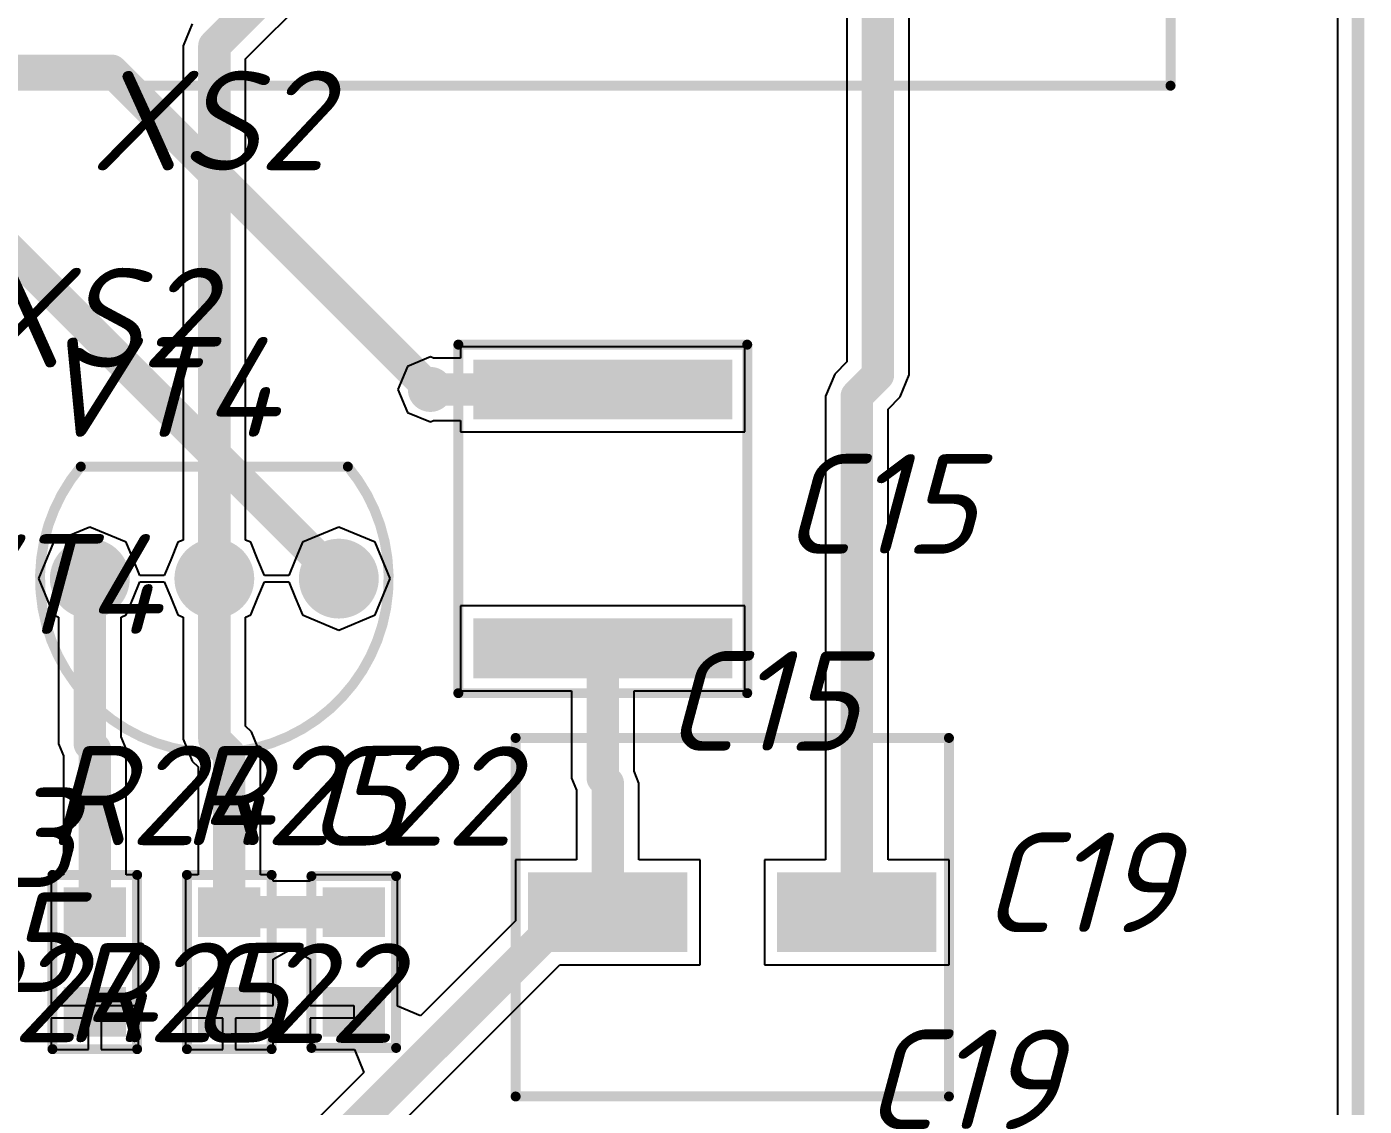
# Model space of a CAD drawing. Header units: millimetres. Extents: x -963 to 6553, y -1367 to 496.
# Drawn here: x -80.93 to -54.07, y 218.7 to 240.38 of the extents above; entities that cross this region are included whole.
import ezdxf

# ---------------------------------------------------------------- set-up
doc = ezdxf.new("R2010")
doc.units = ezdxf.units.MM
doc.header["$LTSCALE"] = 0.5
doc.layers.get('0').update_dxf_attribs({"lineweight": 60})
for name, color, linetype in [('BottomLayer', 5, 'Continuous'), ('MultiLayer', 9, 'Continuous'), ('TopLayer', 1, 'Continuous'), ('TopOverlay', 2, 'Continuous'), ('TopPaste', 8, 'Continuous'), ('ViaHoleLayer', 16, 'Continuous')]:
    doc.layers.add(name, color=color, linetype=linetype)
doc.layers.add('BottomSolder', color=6, linetype='Continuous', plot=False)
doc.styles.get("Standard").update_dxf_attribs({"font": 'isocpeui.ttf', "width": 0.9})

# ---------------------------------------------------------------- blocks, each defined once
blk = doc.blocks.new('VT_TO92_1')
at = {"layer": 'BottomLayer', "const_width": 0.6999985999999999}
for points in [[(-2.85001208, 3.81e-05, 1), (-2.15001348, 3.81e-05, 1)], [(-0.34999168, 3.81e-05, 1), (0.35000692, 3.81e-05, 1)], [(2.14997792, 3.81e-05, 1), (2.84997652, 3.81e-05, 1)]]:
    blk.add_lwpolyline(points, format="xyb", close=True, dxfattribs=at)
at = {"layer": 'BottomSolder', "const_width": 0.8015985999999999}
for points in [[(-2.90081208, 3.81e-05, 1), (-2.09921348, 3.81e-05, 1)], [(-0.40079168, 3.81e-05, 1), (0.40080692, 3.81e-05, 1)], [(2.09917792, 3.81e-05, 1), (2.90077652, 3.81e-05, 1)]]:
    blk.add_lwpolyline(points, format="xyb", close=True, dxfattribs=at)
at = {"layer": 'MultiLayer', "const_width": 0.6999985999999999}
for points in [[(-2.85001208, 3.81e-05, 1), (-2.15001348, 3.81e-05, 1)], [(-0.34999168, 3.81e-05, 1), (0.35000692, 3.81e-05, 1)], [(2.14997792, 3.81e-05, 1), (2.84997652, 3.81e-05, 1)]]:
    blk.add_lwpolyline(points, format="xyb", close=True, dxfattribs=at)
at = {"layer": 'TopLayer', "const_width": 0.6999985999999999}
for points in [[(-2.85001208, 3.81e-05, 1), (-2.15001348, 3.81e-05, 1)], [(-0.34999168, 3.81e-05, 1), (0.35000692, 3.81e-05, 1)], [(2.14997792, 3.81e-05, 1), (2.84997652, 3.81e-05, 1)]]:
    blk.add_lwpolyline(points, format="xyb", close=True, dxfattribs=at)
at = {"layer": 'TopOverlay', "const_width": 0.1999996}
blk.add_lwpolyline([(-2.68115542, -2.24975674, -2.144506920509559), (2.68115542, -2.24975674)], format="xyb", dxfattribs=at)
blk.add_lwpolyline([(2.68113002, -2.2497415), (-2.68116558, -2.2497415)], dxfattribs=at)
at = {"layer": 'TopOverlay', "const_width": 0.0999998}
for points in [[(-2.73116548, -2.2497415, 1), (-2.63116568, -2.2497415, 1)], [(-2.73115532, -2.24975674, 1), (-2.63115552, -2.24975674, 1)], [(2.63113012, -2.2497415, 1), (2.73112992, -2.2497415, 1)], [(2.63115552, -2.24975674, 1), (2.73115532, -2.24975674, 1)]]:
    blk.add_lwpolyline(points, format="xyb", close=True, dxfattribs=at)
blk = doc.blocks.new('C2220_16')
at = {"layer": 'TopLayer'}
for points in [[(-3.20003424, -2.60002782), (-2.00003664, -2.60002782), (-3.20003424, 2.59997194), (-2.00003664, 2.59997194)], [(2.00000616, -2.60002782), (3.20000376, -2.60002782), (2.00000616, 2.59997194), (3.20000376, 2.59997194)]]:
    blk.add_solid(points, dxfattribs=at)
at = {"layer": 'TopOverlay', "const_width": 0.1999996}
for points in [[(-3.50000824, 2.89999166), (3.49997776, 2.89999166)], [(-3.50000824, 2.89999166), (-3.50000824, -2.89999674)], [(3.49997776, 2.89999166), (3.49997776, -2.89999674)], [(-3.50000824, -2.89999674), (3.49997776, -2.89999674)]]:
    blk.add_lwpolyline(points, dxfattribs=at)
at = {"layer": 'TopOverlay', "const_width": 0.0999998}
for points in [[(-3.55000814, 2.89999166, 1), (-3.45000834, 2.89999166, 1)], [(-3.55000814, 2.89999166, 1), (-3.45000834, 2.89999166, 1)], [(3.44997786, 2.89999166, 1), (3.54997766, 2.89999166, 1)], [(3.44997786, 2.89999166, 1), (3.54997766, 2.89999166, 1)], [(-3.55000814, -2.89999674, 1), (-3.45000834, -2.89999674, 1)], [(-3.55000814, -2.89999674, 1), (-3.45000834, -2.89999674, 1)], [(3.44997786, -2.89999674, 1), (3.54997766, -2.89999674, 1)], [(3.44997786, -2.89999674, 1), (3.54997766, -2.89999674, 1)]]:
    blk.add_lwpolyline(points, format="xyb", close=True, dxfattribs=at)
at = {"layer": 'TopPaste'}
for points in [[(-3.20003424, -2.60002782), (-2.00003664, -2.60002782), (-3.20003424, 2.59997194), (-2.00003664, 2.59997194)], [(2.00000616, -2.60002782), (3.20000376, -2.60002782), (2.00000616, 2.59997194), (3.20000376, 2.59997194)]]:
    blk.add_solid(points, dxfattribs=at)
blk = doc.blocks.new('C_P______220___63B___20')
at = {"layer": 'TopLayer'}
for points in [[(-0.8999982, -0.79999586), (-0.8999982, 0.80000094), (-4.09999688, -0.79999586), (-4.09999688, 0.80000094)], [(4.0999918, -0.79999586), (4.0999918, 0.80000094), (0.89999312, -0.79999586), (0.89999312, 0.80000094)]]:
    blk.add_solid(points, dxfattribs=at)
at = {"layer": 'TopOverlay', "const_width": 0.1999996}
for points in [[(-4.34998114, -3.70001546), (-4.34998114, 3.49997014)], [(-4.34998114, 3.49997014), (4.35002686, 3.49997014)], [(4.35002686, -3.70001546), (4.35002686, 3.49997014)], [(-4.34998114, -3.70001546), (4.35002686, -3.70001546)]]:
    blk.add_lwpolyline(points, dxfattribs=at)
at = {"layer": 'TopOverlay', "const_width": 0.0999998}
for points in [[(-4.39998104, 3.49997014, 1), (-4.29998124, 3.49997014, 1)], [(-4.39998104, 3.49997014, 1), (-4.29998124, 3.49997014, 1)], [(4.300026959999999, 3.49997014, 1), (4.400026759999999, 3.49997014, 1)], [(4.300026959999999, 3.49997014, 1), (4.400026759999999, 3.49997014, 1)], [(-4.39998104, -3.70001546, 1), (-4.29998124, -3.70001546, 1)], [(-4.39998104, -3.70001546, 1), (-4.29998124, -3.70001546, 1)], [(4.300026959999999, -3.70001546, 1), (4.400026759999999, -3.70001546, 1)], [(4.300026959999999, -3.70001546, 1), (4.400026759999999, -3.70001546, 1)]]:
    blk.add_lwpolyline(points, format="xyb", close=True, dxfattribs=at)
at = {"layer": 'TopPaste'}
for points in [[(-0.8999982, -0.79999586), (-0.8999982, 0.80000094), (-4.09999688, -0.79999586), (-4.09999688, 0.80000094)], [(4.0999918, -0.79999586), (4.0999918, 0.80000094), (0.89999312, -0.79999586), (0.89999312, 0.80000094)]]:
    blk.add_solid(points, dxfattribs=at)
blk = doc.blocks.new('C0805_23')
at = {"layer": 'TopLayer'}
for points in [[(-1.50004272, -0.62498986), (-0.50004472, -0.62498986), (-1.50004272, 0.62501018), (-0.50004472, 0.62501018)], [(0.50000408, -0.62498986), (1.50000208, -0.62498986), (0.50000408, 0.62501018), (1.50000208, 0.62501018)]]:
    blk.add_solid(points, dxfattribs=at)
at = {"layer": 'TopOverlay', "const_width": 0.1999996}
for points in [[(-1.72501052, 0.84999576), (-1.72501052, -0.8500262399999999)], [(-1.72501052, 0.84999576), (1.72496988, 0.84999576)], [(1.72496988, 0.84999576), (1.72496988, -0.8500262399999999)], [(-1.72501052, -0.8500262399999999), (1.72496988, -0.8500262399999999)]]:
    blk.add_lwpolyline(points, dxfattribs=at)
at = {"layer": 'TopOverlay', "const_width": 0.0999998}
for points in [[(-1.77501042, 0.84999576, 1), (-1.67501062, 0.84999576, 1)], [(-1.77501042, 0.84999576, 1), (-1.67501062, 0.84999576, 1)], [(1.67496998, 0.84999576, 1), (1.77496978, 0.84999576, 1)], [(1.67496998, 0.84999576, 1), (1.77496978, 0.84999576, 1)], [(-1.77501042, -0.8500262399999999, 1), (-1.67501062, -0.8500262399999999, 1)], [(-1.77501042, -0.8500262399999999, 1), (-1.67501062, -0.8500262399999999, 1)], [(1.67496998, -0.8500262399999999, 1), (1.77496978, -0.8500262399999999, 1)], [(1.67496998, -0.8500262399999999, 1), (1.77496978, -0.8500262399999999, 1)]]:
    blk.add_lwpolyline(points, format="xyb", close=True, dxfattribs=at)
at = {"layer": 'TopPaste'}
for points in [[(-1.50004272, -0.62498986), (-0.50004472, -0.62498986), (-1.50004272, 0.62501018), (-0.50004472, 0.62501018)], [(0.50000408, -0.62498986), (1.50000208, -0.62498986), (0.50000408, 0.62501018), (1.50000208, 0.62501018)]]:
    blk.add_solid(points, dxfattribs=at)
blk = doc.blocks.new('R0805_47')
at = {"layer": 'TopLayer'}
for points in [[(-1.49999446, -0.62500002), (-0.49999646, -0.62500002), (-1.49999446, 0.62500002), (-0.49999646, 0.62500002)], [(0.50000154, -0.62500002), (1.49999954, -0.62500002), (0.50000154, 0.62500002), (1.49999954, 0.62500002)]]:
    blk.add_solid(points, dxfattribs=at)
at = {"layer": 'TopOverlay', "const_width": 0.1999996}
for points in [[(-1.75000666, 0.8499856), (1.74996094, 0.8499856)], [(-1.75000666, 0.8499856), (-1.75000666, -0.8499856)], [(1.74996094, 0.8499856), (1.74996094, -0.8499856)], [(-1.75000666, -0.8499856), (1.74996094, -0.8499856)]]:
    blk.add_lwpolyline(points, dxfattribs=at)
at = {"layer": 'TopOverlay', "const_width": 0.0999998}
for points in [[(-1.80000656, 0.8499856, 1), (-1.70000676, 0.8499856, 1)], [(-1.80000656, 0.8499856, 1), (-1.70000676, 0.8499856, 1)], [(1.69996104, 0.8499856, 1), (1.79996084, 0.8499856, 1)], [(1.69996104, 0.8499856, 1), (1.79996084, 0.8499856, 1)], [(-1.80000656, -0.8499856, 1), (-1.70000676, -0.8499856, 1)], [(-1.80000656, -0.8499856, 1), (-1.70000676, -0.8499856, 1)], [(1.69996104, -0.8499856, 1), (1.79996084, -0.8499856, 1)], [(1.69996104, -0.8499856, 1), (1.79996084, -0.8499856, 1)]]:
    blk.add_lwpolyline(points, format="xyb", close=True, dxfattribs=at)
at = {"layer": 'TopPaste'}
for points in [[(-1.49999446, -0.62500002), (-0.49999646, -0.62500002), (-1.49999446, 0.62500002), (-0.49999646, 0.62500002)], [(0.50000154, -0.62500002), (1.49999954, -0.62500002), (0.50000154, 0.62500002), (1.49999954, 0.62500002)]]:
    blk.add_solid(points, dxfattribs=at)
blk = doc.blocks.new('R0805_48')
at = {"layer": 'TopLayer'}
for points in [[(-1.50004272, -0.62502034), (-0.50004472, -0.62502034), (-1.50004272, 0.6249796999999999), (-0.50004472, 0.6249796999999999)], [(0.50000408, -0.62502034), (1.50000208, -0.62502034), (0.50000408, 0.6249796999999999), (1.50000208, 0.6249796999999999)]]:
    blk.add_solid(points, dxfattribs=at)
at = {"layer": 'TopOverlay', "const_width": 0.1999996}
for points in [[(-1.75000412, 0.85001608), (1.74996348, 0.85001608)], [(-1.75000412, 0.85001608), (-1.75000412, -0.85000592)], [(1.74996348, 0.85001608), (1.74996348, -0.85000592)], [(-1.75000412, -0.85000592), (1.74996348, -0.85000592)]]:
    blk.add_lwpolyline(points, dxfattribs=at)
at = {"layer": 'TopOverlay', "const_width": 0.0999998}
for points in [[(-1.80000402, 0.85001608, 1), (-1.70000422, 0.85001608, 1)], [(-1.80000402, 0.85001608, 1), (-1.70000422, 0.85001608, 1)], [(1.69996358, 0.85001608, 1), (1.79996338, 0.85001608, 1)], [(1.69996358, 0.85001608, 1), (1.79996338, 0.85001608, 1)], [(-1.80000402, -0.85000592, 1), (-1.70000422, -0.85000592, 1)], [(-1.80000402, -0.85000592, 1), (-1.70000422, -0.85000592, 1)], [(1.69996358, -0.85000592, 1), (1.79996338, -0.85000592, 1)], [(1.69996358, -0.85000592, 1), (1.79996338, -0.85000592, 1)]]:
    blk.add_lwpolyline(points, format="xyb", close=True, dxfattribs=at)
at = {"layer": 'TopPaste'}
for points in [[(-1.50004272, -0.62502034), (-0.50004472, -0.62502034), (-1.50004272, 0.6249796999999999), (-0.50004472, 0.6249796999999999)], [(0.50000408, -0.62502034), (1.50000208, -0.62502034), (0.50000408, 0.6249796999999999), (1.50000208, 0.6249796999999999)]]:
    blk.add_solid(points, dxfattribs=at)
blk = doc.blocks.new('C_________66')
at = {"layer": 'TopOverlay', "const_width": 0.1999996}
for points in [[(15.39998444, 9.1999816), (-15.40000476, 9.1999816)], [(-15.40000476, 9.1999816), (-15.40000476, -9.1999816)]]:
    blk.add_lwpolyline(points, dxfattribs=at)
at = {"layer": 'TopOverlay', "const_width": 0.0999998}
blk.add_lwpolyline([(-15.45000466, 9.1999816, 1), (-15.35000486, 9.1999816, 1)], format="xyb", close=True, dxfattribs=at)
blk.add_lwpolyline([(-15.45000466, 9.1999816, 1), (-15.35000486, 9.1999816, 1)], format="xyb", close=True, dxfattribs=at)

msp = doc.modelspace()

# ---------------------------------------------------------------- linework, layer by layer
at = {"layer": 'BottomLayer', "const_width": 0.6500012399999999}
for points in [[(-90.76338198068171, 239.4935448562384), (-79.22577742068171, 239.4935448562384)], [(-79.22577742068171, 239.4935448562384), (-72.82578260068172, 233.0935500362384)], [(-82.8634079406817, 237.4935437762384), (-74.6633710006817, 229.2935068362384)]]:
    msp.add_lwpolyline(points, dxfattribs=at)
at = {"layer": 'BottomLayer'}
for points, const_width in [([(-79.38827646068171, 239.4935448562384, 1), (-79.06327838068171, 239.4935448562384, 1)], 0.32500062), ([(-79.38827646068171, 239.4935448562384, 1), (-79.06327838068171, 239.4935448562384, 1)], 0.32500062), ([(-73.00078352068172, 233.0935500362384, 1), (-72.65078168068172, 233.0935500362384, 1)], 0.3499993), ([(-72.98828164068172, 233.0935500362384, 1), (-72.66328356068172, 233.0935500362384, 1)], 0.32500062), ([(-74.8258700406817, 229.2935068362384, 1), (-74.5008719606817, 229.2935068362384, 1)], 0.32500062)]:
    msp.add_lwpolyline(points, format="xyb", close=True, dxfattribs=dict(at, const_width=const_width))
at = {"layer": 'BottomSolder', "const_width": 0.4515993}
msp.add_lwpolyline([(-73.0515835206817, 233.0935500362384, 1), (-72.59998168068171, 233.0935500362384, 1)], format="xyb", close=True, dxfattribs=at)
at = {"layer": 'MultiLayer', "const_width": 0.254}
msp.add_lwpolyline([(-54.2009836806817, 137.3935483962384), (-54.2009836806817, 267.3935474762384)], dxfattribs=at)
at = {"layer": 'MultiLayer', "const_width": 0.3499993}
msp.add_lwpolyline([(-73.00078352068172, 233.0935500362384, 1), (-72.65078168068172, 233.0935500362384, 1)], format="xyb", close=True, dxfattribs=at)
at = {"layer": 'TopLayer'}
for p, q in [((-54.61337554068172, 266.9811556162384), (-54.61337554068172, 137.8059402562384)), ((-76.5366845006817, 239.7339202962384), (-73.88775406068171, 242.3828507362384)), ((-64.4650551006817, 242.4252255562384), (-64.4650551006817, 233.6445801762384)), ((-63.21164130068172, 233.3849896362384), (-63.21164130068172, 242.4252255562384)), ((-77.6065401206817, 240.4366595562384), (-77.7900983006817, 239.9935108362384)), ((-77.7900983006817, 239.9935108362384), (-77.7900983006817, 230.0665177362384)), ((-76.5366845006817, 230.0665177362384), (-76.5366845006817, 239.7339202962384)), ((-66.50935632068172, 233.9475488362384), (-72.2173560806817, 233.9475488362384)), ((-72.2173560806817, 233.9475488362384), (-72.2173560806817, 233.7202569362384)), ((-66.50935632068172, 232.2395512362384), (-66.50935632068172, 233.9475488362384)), ((-72.82578260068172, 233.7473130162384), (-73.28806260068171, 233.5558300362384)), ((-72.7604639606817, 233.7202569362384), (-72.82578260068172, 233.7473130162384)), ((-72.2173560806817, 233.7202569362384), (-72.7604639606817, 233.7202569362384)), ((-73.28806260068171, 233.5558300362384), (-73.4795455806817, 233.0935500362384)), ((-64.7065405206817, 233.4030947562384), (-64.8900987006817, 232.9599460362384)), ((-64.4650551006817, 233.6445801762384), (-64.7065405206817, 233.4030947562384)), ((-63.3951994806817, 232.9418409162384), (-63.21164130068172, 233.3849896362384)), ((-73.4795455806817, 233.0935500362384), (-73.28806260068171, 232.6312700362384)), ((-64.8900987006817, 232.9599460362384), (-64.8900987006817, 223.6475440362384)), ((-63.6366849006817, 232.7003554962384), (-63.3951994806817, 232.9418409162384)), ((-73.28806260068171, 232.6312700362384), (-72.82578260068172, 232.4397870562384)), ((-63.6366849006817, 223.6475440362384), (-63.6366849006817, 232.7003554962384)), ((-72.82578260068172, 232.4397870562384), (-72.7604639606817, 232.4668431362384)), ((-72.7604639606817, 232.4668431362384), (-72.2173560806817, 232.4668431362384)), ((-72.2173560806817, 232.4668431362384), (-72.2173560806817, 232.2395512362384)), ((-72.2173560806817, 232.2395512362384), (-66.50935632068172, 232.2395512362384)), ((-79.6633610006817, 230.3261082762384), (-80.39351956068171, 230.0236653962384)), ((-78.9332024406817, 230.0236653962384), (-79.6633610006817, 230.3261082762384)), ((-74.6633710006817, 230.3261082762384), (-75.39352956068171, 230.0236653962384)), ((-73.9332124406817, 230.0236653962384), (-74.6633710006817, 230.3261082762384)), ((-80.39351956068171, 230.0236653962384), (-80.69596244068171, 229.2935068362384)), ((-78.7883208406817, 229.6738946962384), (-78.9332024406817, 230.0236653962384)), ((-77.8935499606817, 230.0236653962384), (-78.03842902068172, 229.6738972362384)), ((-77.7900983006817, 230.0665177362384), (-77.8935499606817, 230.0236653962384)), ((-76.43323284068171, 230.0236653962384), (-76.5366845006817, 230.0665177362384)), ((-76.2883893406817, 229.6739810562384), (-76.43323284068171, 230.0236653962384)), ((-75.39352956068171, 230.0236653962384), (-75.53837306068172, 229.6739861362384)), ((-73.6307695606817, 229.2935068362384), (-73.9332124406817, 230.0236653962384)), ((-78.6579299406817, 229.3591124962384), (-78.7883208406817, 229.6738946962384)), ((-78.03842902068172, 229.6738972362384), (-78.1688224606817, 229.3591124962384)), ((-76.15790954068171, 229.3589880362384), (-76.2883893406817, 229.6739810562384)), ((-75.53837306068172, 229.6739861362384), (-75.66885286068171, 229.3589880362384)), ((-78.1688224606817, 229.3591124962384), (-78.6579299406817, 229.3591124962384)), ((-75.66885286068171, 229.3589880362384), (-76.15790954068171, 229.3589880362384)), ((-80.69596244068171, 229.2935068362384), (-80.39351956068171, 228.5633482762384)), ((-78.7883233806817, 228.9131164362384), (-78.6579299406817, 229.2279011762384)), ((-78.6579299406817, 229.2279011762384), (-78.1688224606817, 229.2279011762384)), ((-78.1688224606817, 229.2279011762384), (-78.03843156068172, 228.9131189762384)), ((-76.2883893406817, 228.9130275362384), (-76.15790954068171, 229.2280256362384)), ((-76.15790954068171, 229.2280256362384), (-75.66885286068171, 229.2280256362384)), ((-75.66885286068171, 229.2280256362384), (-75.53837306068172, 228.9130326162384)), ((-73.9332124406817, 228.5633482762384), (-73.6307695606817, 229.2935068362384)), ((-78.9332024406817, 228.5633482762384), (-78.7883233806817, 228.9131164362384)), ((-78.03843156068172, 228.9131189762384), (-77.8935499606817, 228.5633482762384)), ((-76.43323284068171, 228.5633482762384), (-76.2883893406817, 228.9130275362384)), ((-75.53837306068172, 228.9130326162384), (-75.39352956068171, 228.5633482762384)), ((-80.39351956068171, 228.5633482762384), (-80.29006790068172, 228.5204959362384)), ((-79.03665410068172, 228.5204959362384), (-78.9332024406817, 228.5633482762384)), ((-77.8935499606817, 228.5633482762384), (-77.7900983006817, 228.5204959362384)), ((-76.5366845006817, 228.5204959362384), (-76.43323284068171, 228.5633482762384)), ((-75.39352956068171, 228.5633482762384), (-74.6633710006817, 228.2609053962384)), ((-74.6633710006817, 228.2609053962384), (-73.9332124406817, 228.5633482762384)), ((-66.50935632068172, 228.7475084362384), (-72.2173560806817, 228.7475084362384)), ((-72.2173560806817, 228.7475084362384), (-72.2173560806817, 227.0395108362384)), ((-66.50935632068172, 227.0395108362384), (-66.50935632068172, 228.7475084362384)), ((-80.29006790068172, 228.5204959362384), (-80.29006790068172, 225.9733204362384)), ((-79.03665410068172, 226.1147044562384), (-79.03665410068172, 228.5204959362384)), ((-77.7900983006817, 228.5204959362384), (-77.7900983006817, 226.0717708362384)), ((-76.5366845006817, 226.3313613762384), (-76.5366845006817, 228.5204959362384)), ((-72.2173560806817, 227.0395108362384), (-69.99006310068171, 227.0395108362384)), ((-69.99006310068171, 227.0395108362384), (-69.99006310068171, 225.2875204362384)), ((-68.7366493006817, 225.4289044562384), (-68.7366493006817, 227.0395108362384)), ((-68.7366493006817, 227.0395108362384), (-66.50935632068172, 227.0395108362384)), ((-76.42021788068172, 226.2148947562384), (-76.5366845006817, 226.3313613762384)), ((-76.23665970068171, 225.7717460362384), (-76.42021788068172, 226.2148947562384)), ((-80.29006790068172, 225.9733204362384), (-80.19009350068171, 225.7319620162384)), ((-78.93667970068171, 225.8733460362384), (-79.03665410068172, 226.1147044562384)), ((-78.93667970068171, 223.3475446362384), (-78.93667970068171, 225.8733460362384)), ((-77.7900983006817, 226.0717708362384), (-77.6065401206817, 225.6286221162384)), ((-80.19009350068171, 225.7319620162384), (-80.19009350068171, 223.3475446362384)), ((-77.6065401206817, 225.6286221162384), (-77.49007350068172, 225.5121554962384)), ((-76.23665970068171, 223.3475446362384), (-76.23665970068171, 225.7717460362384)), ((-77.49007350068172, 225.5121554962384), (-77.49007350068172, 223.3475446362384)), ((-68.6366749006817, 225.1875460362384), (-68.7366493006817, 225.4289044562384)), ((-69.99006310068171, 225.2875204362384), (-69.8900887006817, 225.0461620162384)), ((-68.6366749006817, 223.6475440362384), (-68.6366749006817, 225.1875460362384)), ((-69.8900887006817, 225.0461620162384), (-69.8900887006817, 223.6475440362384)), ((-69.8900887006817, 223.6475440362384), (-71.11738114068172, 223.6475440362384)), ((-71.11738114068172, 223.6475440362384), (-71.11738114068172, 222.4196445362384)), ((-67.40938246068171, 223.6475440362384), (-68.6366749006817, 223.6475440362384)), ((-67.40938246068171, 221.5395472362384), (-67.40938246068171, 223.6475440362384)), ((-64.8900987006817, 223.6475440362384), (-66.11739114068172, 223.6475440362384)), ((-66.11739114068172, 223.6475440362384), (-66.11739114068172, 221.5395472362384)), ((-62.40939246068172, 223.6475440362384), (-63.6366849006817, 223.6475440362384)), ((-62.40939246068172, 221.5395472362384), (-62.40939246068172, 223.6475440362384)), ((-80.19009350068171, 223.3475446362384), (-80.4423866206817, 223.3475446362384)), ((-80.4423866206817, 223.3475446362384), (-80.4423866206817, 221.8475501762384)), ((-78.68438658068172, 223.3475446362384), (-78.93667970068171, 223.3475446362384)), ((-78.68438658068172, 221.8475501762384), (-78.68438658068172, 223.3475446362384)), ((-77.49007350068172, 223.3475446362384), (-77.74236662068171, 223.3475446362384)), ((-77.74236662068171, 223.3475446362384), (-77.74236662068171, 221.8474993762384)), ((-75.9843665806817, 223.3475446362384), (-76.23665970068171, 223.3475446362384)), ((-75.9843665806817, 223.2202525362384), (-75.9843665806817, 223.3475446362384)), ((-75.24239702068172, 223.2202525362384), (-75.9843665806817, 223.2202525362384)), ((-73.48439698068171, 223.3475446362384), (-75.24239702068172, 223.3475446362384)), ((-75.24239702068172, 223.3475446362384), (-75.24239702068172, 223.2202525362384)), ((-73.48439698068171, 221.8474993762384), (-73.48439698068171, 223.3475446362384)), ((-71.11738114068172, 222.4196445362384), (-73.02245734068171, 220.5145683362384)), ((-80.4423866206817, 221.8475501762384), (-80.4423891606817, 221.8395466362384)), ((-80.4423891606817, 221.8395466362384), (-80.4423891606817, 221.3475486362384)), ((-78.68438404068172, 221.8395466362384), (-78.68438658068172, 221.8475501762384)), ((-78.68438404068172, 221.3475486362384), (-78.68438404068172, 221.8395466362384)), ((-77.74236662068171, 221.8474993762384), (-77.7423691606817, 221.8395466362384)), ((-77.7423691606817, 221.8395466362384), (-77.7423691606817, 221.3474978362384)), ((-75.9843640406817, 221.6486478562384), (-75.61338180068171, 221.8613677762384)), ((-75.61338180068171, 221.8613677762384), (-75.24239956068172, 221.6486478562384)), ((-73.48439444068171, 221.8395466362384), (-73.48439698068171, 221.8474993762384)), ((-73.48439444068171, 221.3474978362384), (-73.48439444068171, 221.8395466362384)), ((-75.9843640406817, 221.3474978362384), (-75.9843640406817, 221.6486478562384)), ((-75.24239956068172, 221.6486478562384), (-75.24239956068172, 221.3474978362384)), ((-80.4423891606817, 221.3475486362384), (-80.4423866206817, 221.3395450962384)), ((-80.4423866206817, 221.3395450962384), (-80.4423866206817, 220.7205521762384)), ((-78.68438658068172, 221.3395450962384), (-78.68438404068172, 221.3475486362384)), ((-78.68438658068172, 220.7205521762384), (-78.68438658068172, 221.3395450962384)), ((-77.7423691606817, 221.3474978362384), (-77.74236662068171, 221.3395450962384)), ((-77.74236662068171, 221.3395450962384), (-77.74236662068171, 220.7204912162384)), ((-75.9843665806817, 221.3395450962384), (-75.9843640406817, 221.3474978362384)), ((-75.9843665806817, 220.7204912162384), (-75.9843665806817, 221.3395450962384)), ((-75.24239956068172, 221.3474978362384), (-75.24239702068172, 221.3395450962384)), ((-75.24239702068172, 221.3395450962384), (-75.24239702068172, 220.7204912162384)), ((-74.04173648068172, 217.7226943162384), (-70.22488356068172, 221.5395472362384)), ((-73.48439698068171, 221.3395450962384), (-73.48439444068171, 221.3474978362384)), ((-73.48439698068171, 220.7059116162384), (-73.48439698068171, 221.3395450962384)), ((-70.22488356068172, 221.5395472362384), (-67.40938246068171, 221.5395472362384)), ((-66.11739114068172, 221.5395472362384), (-62.40939246068172, 221.5395472362384)), ((-80.4423866206817, 220.7205521762384), (-79.5633789806817, 220.7205521762384)), ((-79.5633789806817, 220.7205521762384), (-78.68438658068172, 220.7205521762384)), ((-77.74236662068171, 220.7204912162384), (-76.8633691406817, 220.7204912162384)), ((-76.8633691406817, 220.7204912162384), (-75.9843665806817, 220.7204912162384)), ((-75.24239702068172, 220.7204912162384), (-74.36339954068171, 220.7204912162384)), ((-74.36339954068171, 220.7204912162384), (-74.36339954068171, 220.4664912162384)), ((-73.02245734068171, 220.5145683362384), (-73.48439698068171, 220.7059116162384)), ((-79.69037898068171, 220.4665521762384), (-80.4423866206817, 220.4665521762384)), ((-80.4423866206817, 220.4665521762384), (-80.4423866206817, 219.8395506362384)), ((-79.69037898068171, 219.8395506362384), (-79.69037898068171, 220.4665521762384)), ((-78.68438658068172, 220.4665521762384), (-79.4363789806817, 220.4665521762384)), ((-79.4363789806817, 220.4665521762384), (-79.4363789806817, 219.8395506362384)), ((-78.68438658068172, 219.8395506362384), (-78.68438658068172, 220.4665521762384)), ((-76.99036914068171, 220.4664912162384), (-77.74236662068171, 220.4664912162384)), ((-77.74236662068171, 220.4664912162384), (-77.74236662068171, 219.8394998362384)), ((-76.99036914068171, 219.8394998362384), (-76.99036914068171, 220.4664912162384)), ((-75.9843665806817, 220.4664912162384), (-76.73636914068172, 220.4664912162384)), ((-76.73636914068172, 220.4664912162384), (-76.73636914068172, 219.8394998362384)), ((-75.9843665806817, 219.8394998362384), (-75.9843665806817, 220.4664912162384)), ((-74.36339954068171, 220.4664912162384), (-75.24239702068172, 220.4664912162384)), ((-75.24239702068172, 220.4664912162384), (-75.24239702068172, 219.8394998362384)), ((-80.4423866206817, 219.8395506362384), (-79.69037898068171, 219.8395506362384)), ((-79.4363789806817, 219.8395506362384), (-78.68438658068172, 219.8395506362384)), ((-77.74236662068171, 219.8394998362384), (-76.99036914068171, 219.8394998362384)), ((-76.73636914068172, 219.8394998362384), (-75.9843665806817, 219.8394998362384)), ((-75.24239702068172, 219.8394998362384), (-74.3508087606817, 219.8394998362384)), ((-74.3508087606817, 219.8394998362384), (-74.15946548068172, 219.3775601962384)), ((-74.15946548068172, 219.3775601962384), (-75.3517313206817, 218.1852943562384))]:
    msp.add_line(p, q, dxfattribs=at)
at = {"layer": 'TopLayer', "const_width": 0.6500012399999999}
for points in [[(-77.16339140068172, 239.9935108362384), (-73.36334820068171, 243.7935540362384)], [(-63.83834820068171, 233.3849896362384), (-63.83834820068171, 243.7935540362384)], [(-77.16339140068172, 229.2935068362384), (-77.16339140068172, 239.9935108362384)], [(-64.26339180068172, 232.9599460362384), (-63.83834820068171, 233.3849896362384)], [(-72.82578260068172, 233.0935500362384), (-69.36335620068172, 233.0935500362384)], [(-64.26339180068172, 222.5935456362384), (-64.26339180068172, 232.9599460362384)], [(-79.6633610006817, 225.9733204362384), (-79.6633610006817, 229.2935068362384)], [(-77.16339140068172, 226.0717708362384), (-77.16339140068172, 229.2935068362384)], [(-69.36335620068172, 225.2875204362384), (-69.36335620068172, 227.8935096362384)], [(-77.16339140068172, 226.0717708362384), (-76.8633666006817, 225.7717460362384)], [(-79.6633610006817, 225.9733204362384), (-79.5633866006817, 225.8733460362384)], [(-79.5633866006817, 222.5935456362384), (-79.5633866006817, 225.8733460362384)], [(-76.8633666006817, 222.5935456362384), (-76.8633666006817, 225.7717460362384)], [(-69.36335620068172, 225.2875204362384), (-69.26338180068171, 225.1875460362384)], [(-69.26338180068171, 222.5935456362384), (-69.26338180068171, 225.1875460362384)], [(-76.8633666006817, 222.5935456362384), (-74.36339700068172, 222.5935456362384)], [(-74.90858260068171, 217.7421456362384), (-70.0571826006817, 222.5935456362384)], [(-70.0571826006817, 222.5935456362384), (-69.26338180068171, 222.5935456362384)]]:
    msp.add_lwpolyline(points, dxfattribs=at)
at = {"layer": 'TopLayer'}
for points, const_width in [([(-77.32589044068172, 239.9935108362384, 1), (-77.00089236068172, 239.9935108362384, 1)], 0.32500062), ([(-77.32589044068172, 239.9935108362384, 1), (-77.00089236068172, 239.9935108362384, 1)], 0.32500062), ([(-64.00084724068171, 233.3849896362384, 1), (-63.67584916068171, 233.3849896362384, 1)], 0.32500062), ([(-64.00084724068171, 233.3849896362384, 1), (-63.67584916068171, 233.3849896362384, 1)], 0.32500062), ([(-73.00078352068172, 233.0935500362384, 1), (-72.65078168068172, 233.0935500362384, 1)], 0.3499993), ([(-72.98828164068172, 233.0935500362384, 1), (-72.66328356068172, 233.0935500362384, 1)], 0.32500062), ([(-69.52585524068172, 233.0935500362384, 1), (-69.20085716068172, 233.0935500362384, 1)], 0.32500062), ([(-64.42589084068172, 232.9599460362384, 1), (-64.10089276068172, 232.9599460362384, 1)], 0.32500062), ([(-64.42589084068172, 232.9599460362384, 1), (-64.10089276068172, 232.9599460362384, 1)], 0.32500062), ([(-79.8258600406817, 229.2935068362384, 1), (-79.5008619606817, 229.2935068362384, 1)], 0.32500062), ([(-77.32589044068172, 229.2935068362384, 1), (-77.00089236068172, 229.2935068362384, 1)], 0.32500062), ([(-77.32589044068172, 229.2935068362384, 1), (-77.00089236068172, 229.2935068362384, 1)], 0.32500062), ([(-69.52585524068172, 227.8935096362384, 1), (-69.20085716068172, 227.8935096362384, 1)], 0.32500062), ([(-77.32589044068172, 226.0717708362384, 1), (-77.00089236068172, 226.0717708362384, 1)], 0.32500062), ([(-77.32589044068172, 226.0717708362384, 1), (-77.00089236068172, 226.0717708362384, 1)], 0.32500062), ([(-79.8258600406817, 225.9733204362384, 1), (-79.5008619606817, 225.9733204362384, 1)], 0.32500062), ([(-79.8258600406817, 225.9733204362384, 1), (-79.5008619606817, 225.9733204362384, 1)], 0.32500062), ([(-79.7258856406817, 225.8733460362384, 1), (-79.4008875606817, 225.8733460362384, 1)], 0.32500062), ([(-79.7258856406817, 225.8733460362384, 1), (-79.4008875606817, 225.8733460362384, 1)], 0.32500062), ([(-77.0258656406817, 225.7717460362384, 1), (-76.7008675606817, 225.7717460362384, 1)], 0.32500062), ([(-77.0258656406817, 225.7717460362384, 1), (-76.7008675606817, 225.7717460362384, 1)], 0.32500062), ([(-69.52585524068172, 225.2875204362384, 1), (-69.20085716068172, 225.2875204362384, 1)], 0.32500062), ([(-69.52585524068172, 225.2875204362384, 1), (-69.20085716068172, 225.2875204362384, 1)], 0.32500062), ([(-69.42588084068171, 225.1875460362384, 1), (-69.10088276068171, 225.1875460362384, 1)], 0.32500062), ([(-69.42588084068171, 225.1875460362384, 1), (-69.10088276068171, 225.1875460362384, 1)], 0.32500062), ([(-79.7258856406817, 222.5935456362384, 1), (-79.4008875606817, 222.5935456362384, 1)], 0.32500062), ([(-77.0258656406817, 222.5935456362384, 1), (-76.7008675606817, 222.5935456362384, 1)], 0.32500062), ([(-77.0258656406817, 222.5935456362384, 1), (-76.7008675606817, 222.5935456362384, 1)], 0.32500062), ([(-74.52589604068172, 222.5935456362384, 1), (-74.20089796068171, 222.5935456362384, 1)], 0.32500062), ([(-70.2196816406817, 222.5935456362384, 1), (-69.8946835606817, 222.5935456362384, 1)], 0.32500062), ([(-70.2196816406817, 222.5935456362384, 1), (-69.8946835606817, 222.5935456362384, 1)], 0.32500062), ([(-69.42588084068171, 222.5935456362384, 1), (-69.10088276068171, 222.5935456362384, 1)], 0.32500062), ([(-69.42588084068171, 222.5935456362384, 1), (-69.10088276068171, 222.5935456362384, 1)], 0.32500062), ([(-64.42589084068172, 222.5935456362384, 1), (-64.10089276068172, 222.5935456362384, 1)], 0.32500062)]:
    msp.add_lwpolyline(points, format="xyb", close=True, dxfattribs=dict(at, const_width=const_width))
at = {"layer": 'ViaHoleLayer', "const_width": 0.1999996}
msp.add_lwpolyline([(-72.9257824006817, 233.0935500362384, 1), (-72.72578280068171, 233.0935500362384, 1)], format="xyb", close=True, dxfattribs=at)

# ---------------------------------------------------------------- block references
for name, p, rotation in [('C_________66', (-73.3633837606817, 248.3935448362384), 180), ('C2220_16', (-69.36338414068172, 230.4935450762384), 90), ('VT_TO92_1', (-77.1633837806817, 229.2935449362384), 180), ('R0805_47', (-79.5633866006817, 221.5935450962384), 90), ('R0805_48', (-76.8633869206817, 221.5935425562384), 90), ('C0805_23', (-74.3633868406817, 221.5935425562384), 90)]:
    msp.add_blockref(name, p, dxfattribs=dict(rotation=rotation))
msp.add_blockref('C_P______220___63B___20', (-66.7633842606817, 222.5935430962384))

# ---------------------------------------------------------------- texts
at = {"layer": 'TopOverlay'}
for s, p in [('XS2', (-79.6633838606817, 237.4935437762384)), ('XS2', (-82.02431476307808, 233.5358353893297)), ('VT4', (-80.76898236068172, 232.1409458962384)), ('C15', (-65.7633837206817, 229.7935439362384)), ('VT4', (-83.1299132630781, 228.1832375093297)), ('C15', (-68.12431462307808, 225.8358355493297)), ('R24', (-80.52355232068172, 223.9400351962384)), ('R25', (-77.8093591206817, 223.9400326562384)), ('C22', (-75.3249851206817, 223.9277441362384)), ('R13', (-84.0633877606817, 223.0935471762384)), ('C19', (-61.76338410068172, 222.1935438962384)), ('R15', (-84.06338522068171, 220.9935412162384)), ('R24', (-82.88448322307809, 219.9823268093297)), ('R25', (-80.17029002307808, 219.9823242693297)), ('C22', (-77.68591602307808, 219.9700357493297)), ('C19', (-64.1243150030781, 218.2358355093297))]:
    msp.add_text(s, height=2.00000108, dxfattribs=at).set_placement(p)

doc.saveas('drawing.dxf')
